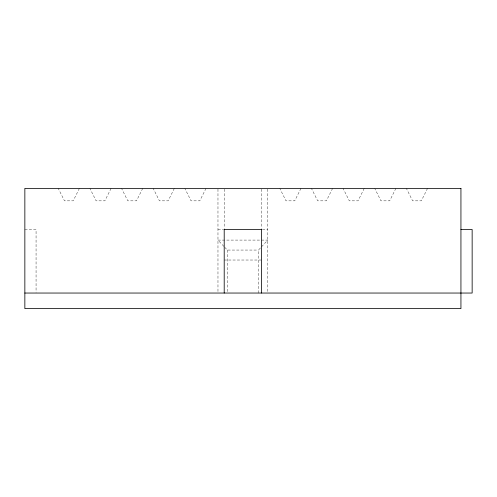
<?xml version="1.0" encoding="UTF-8"?>
<svg xmlns="http://www.w3.org/2000/svg" width="497" height="497" viewBox="0 0 497 497"><rect width="100%" height="100%" fill="white"/><g stroke="black" fill="none" stroke-linecap="round" stroke-linejoin="round"><path stroke-width="0.37" stroke-dasharray="2.48 1.86" d="M79.421 188.382L73.196 200.844L64.473 200.844L58.242 188.382M111.073 188.382L104.842 200.844L96.12 200.844L89.889 188.382M142.72 188.382L136.489 200.844L127.766 200.844L121.535 188.382M174.366 188.382L168.135 200.844L159.413 200.844L153.182 188.382M206.013 188.382L199.782 200.844L191.059 200.844L184.834 188.382M300.952 188.382L294.727 200.844L286.005 200.844L279.774 188.382M332.605 188.382L326.374 200.844L317.651 200.844L311.42 188.382M364.251 188.382L358.02 200.844L349.298 200.844L343.067 188.382M395.898 188.382L389.667 200.844L380.944 200.844L374.713 188.382M427.544 188.382L421.313 200.844L412.591 200.844L406.366 188.382M258.465 293.044L258.465 250.059L261.062 247.289M261.584 246.736L267.815 240.088L217.972 240.088L224.203 246.736M24.85 229.502L36.064 229.502L36.064 292.267M217.972 229.502L223.339 229.502M262.447 229.502L267.815 229.502M224.725 247.289L227.322 250.059L258.465 250.059M224.203 260.024L261.584 260.024M267.815 189.152L267.815 292.267M261.584 189.152L261.584 228.44M227.322 250.059L227.322 293.044M224.203 189.152L224.203 228.44M217.972 189.152L217.972 292.267"/><path stroke-width="0.75" d="M224.11 229.502L261.677 229.502M460.936 229.502L472.15 229.502L472.15 293.044L24.85 293.044M261.584 229.502L261.584 293.044M224.203 229.502L224.203 293.044M460.936 188.382L24.85 188.382L24.85 308.618L460.936 308.618L460.936 188.382"/></g></svg>
